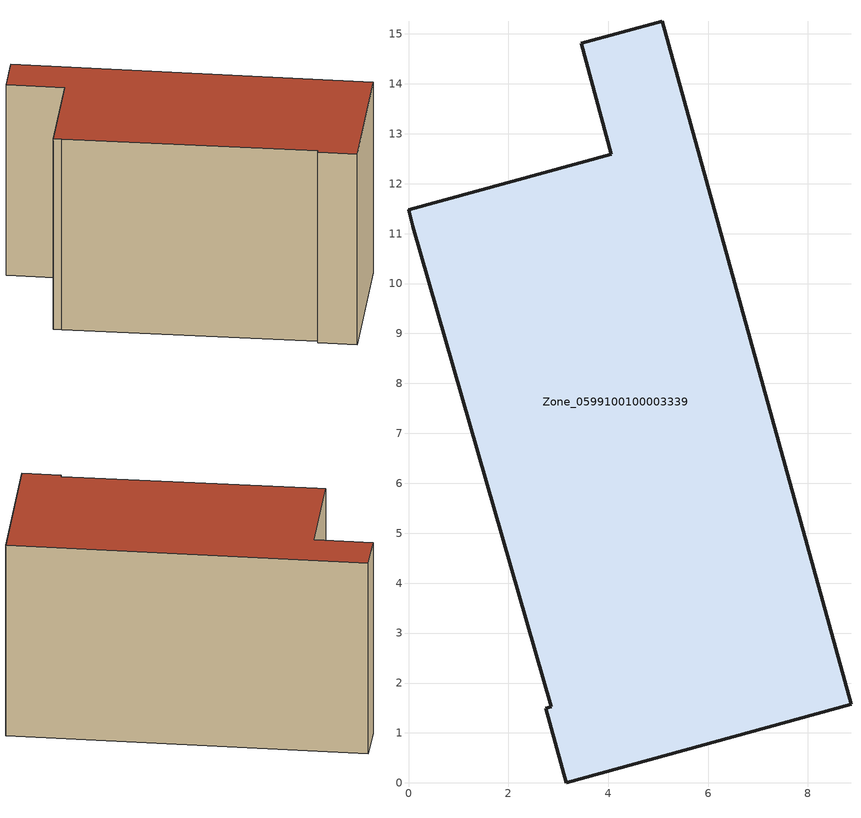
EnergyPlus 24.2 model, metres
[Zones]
Zone_0599100100003339
 floor ground (C_G): 4.06,12.59 3.46,14.81 5.08,15.26 8.86,1.57 3.16,0 2.75,1.5 2.86,1.53 0.09,11.15 0,11.48 z0
 wall outside (C_F): 3.46,14.81 4.06,12.59 0,11.48 0.09,11.15 2.86,1.53 2.75,1.5 3.16,0 8.86,1.57 5.08,15.26 3.46,14.81 z0:8.44
 roof outside (C_R): 2.75,1.5 3.16,0 8.86,1.57 5.08,15.26 3.46,14.81 4.06,12.59 0,11.48 0.09,11.15 2.86,1.53 z8.44
[BUILDING]
Pand.0599100100003339: North Axis=0; Terrain=City; Loads Convergence Tolerance Value=0.04; Temperature Convergence Tolerance Value=0.4; Solar Distribution=FullExterior; Maximum Number of Warmup Days=25; Minimum Number of Warmup Days=1
[Site:Location]
Rotterdam.The.Hague.AP_ZH_NLD Design_Conditions: Latitude=51.96; Longitude=4.45; Time Zone=1; Elevation=-4.5
[SITE:GROUNDTEMPERATURE:BUILDINGSURFACE]
18, 18, 18, 18, 18, 18, 18, 18, 18, 18, 18, 18
[MATERIAL] Thermal Absorptance=0.9; Solar Absorptance=0.7; Visible Absorptance=0.7
Name | Roughness | Thickness | Conductivity | Density | Specific Heat
G.TC.2006-2014 | MediumSmooth | 0.15 | 0.06 | 540 | 1210
F.TC.2006-2014 | Rough | 0.3 | 0.12 | 1920 | 840
R.TC.2006-2014 | MediumRough | 0.2 | 0.08 | 1500 | 1000
[CONSTRUCTION]
C_G: G.TC.2006-2014
C_F: F.TC.2006-2014
C_R: R.TC.2006-2014
[ZONE]
Zone_0599100100003339: Type=1; Multiplier=1; Ceiling Height=Autocalculate; Volume=Autocalculate; Floor Area=autocalculate; Part of Total Floor Area=Yes
[ZONEINFILTRATION:DESIGNFLOWRATE]
Infil_Zone_0599100100003339: Zone or ZoneList or Space or SpaceList=Zone_0599100100003339; Schedule=AlwaysOn; Design Flow Rate Calculation Method=Flow/Area; Flow Rate per Floor Area=0.0015; Constant Term Coefficient=1; Temperature Term Coefficient=0; Velocity Term Coefficient=0; Velocity Squared Term Coefficient=0
[HVACTEMPLATE:ZONE:IDEALLOADSAIRSYSTEM]
Zone_0599100100003339: Maximum Heating Supply Air Temperature=50; Minimum Cooling Supply Air Temperature=13; Maximum Heating Supply Air Humidity Ratio=0.0156; Minimum Cooling Supply Air Humidity Ratio=0.0077; Heating Limit=NoLimit; Cooling Limit=NoLimit; Dehumidification Control Type=ConstantSensibleHeatRatio; Cooling Sensible Heat Ratio=0.7; Dehumidification Setpoint=60; Humidification Control Type=None; Humidification Setpoint=30; Outdoor Air Method=None; Outdoor Air Flow Rate per Person=0.00944; Outdoor Air Flow Rate per Zone Floor Area=0; Outdoor Air Flow Rate per Zone=0; Demand Controlled Ventilation Type=None; Outdoor Air Economizer Type=NoEconomizer; Heat Recovery Type=None; Sensible Heat Recovery Effectiveness=0.7; Latent Heat Recovery Effectiveness=0.65
[ZONECONTROL:THERMOSTAT]
ThermostatControl_Zone_0599100100003339: Zone or ZoneList=Zone_0599100100003339; Control Type Schedule=DualSetpointControlType; Control 1=Thermostat_Zone_0599100100003339; Temperature Difference Between Cutout And Setpoint=0
[THERMOSTATSETPOINT:DUALSETPOINT]
Thermostat_Zone_0599100100003339: Heating Setpoint Temperature Schedule=HeatingSetpoint_Zone_0599100100003339; Cooling Setpoint Temperature Schedule=CoolingSetpoint_Zone_0599100100003339
[SCHEDULE:COMPACT]
HeatingSetpoint_Zone_0599100100003339: Through: 12/31, For: AllDays, Until: 24:00, 21
CoolingSetpoint_Zone_0599100100003339: Through: 12/31, For: AllDays, Until: 24:00, 24
DualSetpointControlType: Through: 12/31, For: AllDays, Until: 24:00, 4
AlwaysOn: Through: 12/31, For: AllDays, Until: 24:00, 1
